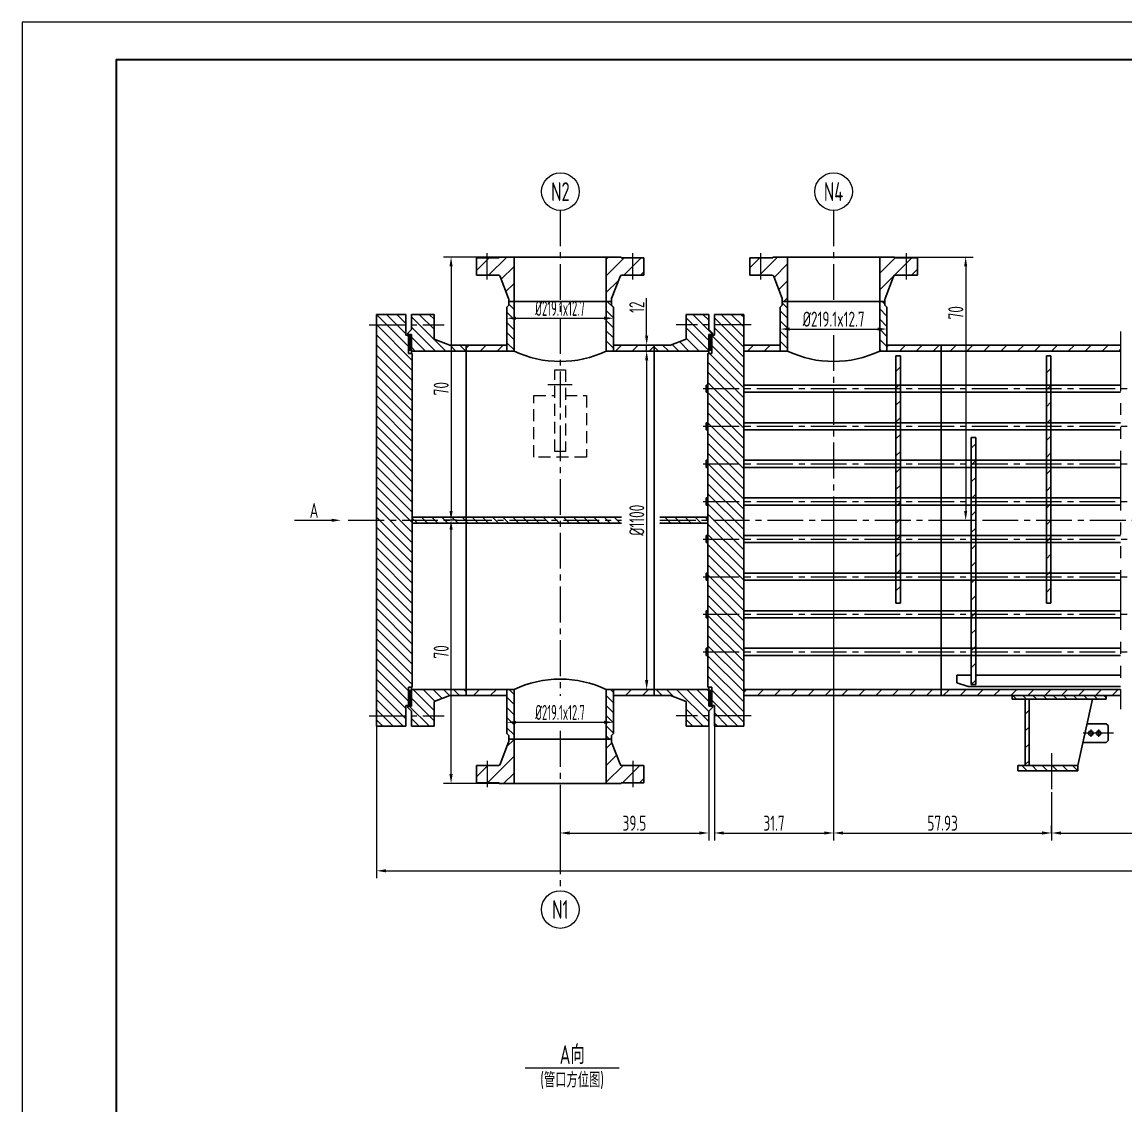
# Model space of a CAD drawing. Header units: millimetres. Extents: x 5765 to 6606, y -201 to 393.
# Drawn here: x 5765 to 6058.4, y 105.2 to 393.4 of the extents above; entities that cross this region are included whole.
import ezdxf
from ezdxf.enums import TextEntityAlignment as Align

# ---------------------------------------------------------------- set-up
doc = ezdxf.new("R2010")
doc.units = ezdxf.units.MM
for name, pattern in [('CENTER2', [28.575, 19.05, -3.175, 3.175, -3.175]), ('DASHED2', [9.525, 6.35, -3.175]), ('PHANTOM2', [31.75, 15.875, -3.175, 3.175, -3.175, 3.175, -3.175])]:
    doc.linetypes.add(name, pattern=pattern)
for name, color, linetype, lineweight in [('1粗实线', 7, 'Continuous', 35), ('2细实线', 3, 'Continuous', 13), ('3中心线', 1, 'CENTER2', 13), ('4虚线', 4, 'DASHED2', 13), ('5双点划线', 2, 'PHANTOM2', 13), ('6剖面线', 6, 'Continuous', 13), ('7文本', 2, 'Continuous', 13), ('8标注', 3, 'Continuous', 13), ('9图表', 4, 'Continuous', 13)]:
    doc.layers.add(name, color=color, linetype=linetype, lineweight=lineweight)
doc.styles.add('lanpec', font='bpec_e.shx', dxfattribs={"width": 0.75, "bigfont": 'hztxt.shx'})
doc.styles.add('lanpec-dim', font='bpec_e.shx', dxfattribs={"width": 0.75})
doc.dimstyles.new('lanpec', dxfattribs={"dimtxt": 4, "dimasz": 2.5, "dimexe": 2, "dimexo": 0, "dimtad": 1, "dimdsep": 46, "dimtxsty": 'lanpec-dim', "dimcen": 2.5, "dimclrd": 256, "dimclre": 256, "dimclrt": 256, "dimazin": 0, "dimtfac": 1, "dimtmove": 0, "dimatfit": 3, "dimfxl": 1, "dimlwd": -1, "dimlwe": -1, "dimarcsym": 0})
doc.dimstyles.new('lanpec$0', dxfattribs={"dimscale": 10, "dimtxt": 4, "dimasz": 2.5, "dimexe": 2, "dimexo": 0, "dimtad": 1, "dimdec": 1, "dimdsep": 46, "dimtxsty": 'lanpec-dim', "dimcen": 0.09, "dimclrd": 256, "dimclre": 256, "dimclrt": 256, "dimadec": 1, "dimazin": 0, "dimtfac": 0.707, "dimtdec": 1, "dimtmove": 0, "dimatfit": 3, "dimfxl": 1, "dimarcsym": 0})
pattern_1 = [(135, (741.01, -339.5016), (-1.3470384, -1.3470384), [])]
pattern_2 = [(45, (6015.1617, 1247.0423), (-2.245064, 2.245064), [])]
pattern_3 = [(135, (-65362.7816, -31469.7535), (-1.34703842, -1.34703842), [])]
pattern_4 = [(135, (6015.1617, 1247.0423), (-1.3470384, -1.3470384), [])]
pattern_5 = [(45, (6000.8617, 1247.0423), (-2.245064, 2.245064), [])]
pattern_6 = [(135, (4763.0955, 1239.8222), (-1.3470384, -1.3470384), [])]
pattern_7 = [(45, (4733.04433, 1239.8222), (-0.2245064, 0.2245064), []), (135, (4733.04433, 1239.8222), (-0.2245064, -0.2245064), [])]
pattern_8 = [(315, (-65362.78156, 31991.6719), (-0.224506403, -0.224506403), []), (225, (-65362.78156, 31991.6719), (-0.224506403, 0.224506403), [])]
pattern_9 = [(135, (6704.7607, -1580.3667), (-1.3470384, -1.3470384), [])]

# ---------------------------------------------------------------- blocks, each defined once
blk = doc.blocks.new('A1')
at = {"layer": '1粗实线'}
blk.add_lwpolyline([(-816, 10), (-10, 10), (-10, 584), (-816, 584)], close=True, dxfattribs=at)
at = {"layer": '9图表'}
blk.add_lwpolyline([(-841, 0), (0, 0), (0, 594), (-841, 594)], close=True, dxfattribs=at)
blk = doc.blocks.new('*U42')
at = {"layer": '2细实线'}
blk.add_line((-12.5, 0), (12.5, 0), dxfattribs=at)
at = {"layer": '7文本', "style": 'lanpec', "width": 0.75}
for tag, height, p in [('节点图名称', 5, (0, 3.5)), ('比例', 4, (0, -3.25))]:
    blk.add_attdef(tag, text='', height=height, dxfattribs=at).set_placement(p, align=Align.MIDDLE_CENTER)
blk = doc.blocks.new('*D64')
at = {"layer": '8标注', "transparency": 16777216}
for p, q in [((5931.04, 305.96), (5933.04, 305.96)), ((5931.04, 303.46), (5931.04, 218.46)), ((5931.04, 215.96), (5933.04, 215.96))]:
    blk.add_line(p, q, dxfattribs=at)
for points in [[(5930.62, 303.46), (5931.46, 303.46), (5931.04, 305.96)], [(5930.62, 218.46), (5931.46, 218.46), (5931.04, 215.96)]]:
    blk.add_solid(points, dxfattribs=at)
at = {"layer": 'Defpoints', "color": 0, "transparency": 16777216}
for p in [(5931.04, 305.96), (5931.04, 215.96), (5931.04, 215.96)]:
    blk.add_point(p, dxfattribs=at)
at = {"layer": '8标注', "transparency": 16777216, "insert": (5928.41, 260.96), "char_height": 4, "attachment_point": 5, "rotation": 90, "style": 'lanpec-dim'}
blk.add_mtext('%%C1100', dxfattribs=at)
blk = doc.blocks.new('*D65')
at = {"layer": '8标注', "transparency": 16777216}
for p, q in [((5931.04, 310.06), (5931.04, 319.98)), ((5934.47, 307.56), (5929.04, 307.56)), ((5934.47, 305.96), (5929.04, 305.96)), ((5931.04, 305.96), (5931.04, 307.56)), ((5931.04, 303.46), (5931.04, 300.96))]:
    blk.add_line(p, q, dxfattribs=at)
for points in [[(5930.62, 310.06), (5931.46, 310.06), (5931.04, 307.56)], [(5930.62, 303.46), (5931.46, 303.46), (5931.04, 305.96)]]:
    blk.add_solid(points, dxfattribs=at)
at = {"layer": 'Defpoints', "color": 0, "transparency": 16777216}
for p in [(5931.04, 307.56), (5934.47, 307.56), (5934.47, 305.96)]:
    blk.add_point(p, dxfattribs=at)
at = {"layer": '8标注', "transparency": 16777216, "insert": (5928.41, 317.63), "char_height": 4, "attachment_point": 5, "rotation": 90, "style": 'lanpec-dim'}
blk.add_mtext('12', dxfattribs=at)
blk = doc.blocks.new('*D66')
at = {"layer": '8标注', "transparency": 16777216}
for p, q in [((5966.55, 311.81), (5966.55, 313.81)), ((5969.05, 311.81), (5992.42, 311.81)), ((5994.92, 310.47), (5994.92, 313.81))]:
    blk.add_line(p, q, dxfattribs=at)
for points in [[(5969.05, 312.23), (5969.05, 311.39), (5966.55, 311.81)], [(5992.42, 312.23), (5992.42, 311.39), (5994.92, 311.81)]]:
    blk.add_solid(points, dxfattribs=at)
at = {"layer": 'Defpoints', "color": 0, "transparency": 16777216}
for p in [(5966.55, 311.81), (5994.92, 311.81), (5994.92, 310.47)]:
    blk.add_point(p, dxfattribs=at)
at = {"layer": '8标注', "transparency": 16777216, "insert": (5980.73, 314.44), "char_height": 4, "attachment_point": 5, "style": 'lanpec-dim'}
blk.add_mtext('%%C219.1x12.7', dxfattribs=at)
blk = doc.blocks.new('*D68')
at = {"layer": '8标注', "transparency": 16777216}
for p, q in [((5893.85, 207.24), (5893.85, 209.24)), ((5922.22, 205.85), (5922.22, 209.24)), ((5896.35, 207.24), (5919.72, 207.24))]:
    blk.add_line(p, q, dxfattribs=at)
for points in [[(5896.35, 207.65), (5896.35, 206.82), (5893.85, 207.24)], [(5919.72, 207.65), (5919.72, 206.82), (5922.22, 207.24)]]:
    blk.add_solid(points, dxfattribs=at)
at = {"layer": 'Defpoints', "color": 0, "transparency": 16777216}
for p in [(5893.85, 207.24), (5922.22, 207.24), (5922.22, 205.85)]:
    blk.add_point(p, dxfattribs=at)
at = {"layer": '8标注', "transparency": 16777216, "insert": (5908.03, 209.86), "char_height": 4, "attachment_point": 5, "style": 'lanpec-dim'}
blk.add_mtext('{\\W0.6;%%C219.1x12.7}', dxfattribs=at)
blk = doc.blocks.new('管口号')
at = {"layer": '2细实线'}
blk.add_circle((0, 5), 5, dxfattribs=at)
at = {"layer": '7文本', "style": 'lanpec', "width": 0.75}
blk.add_attdef('N', text='', height=5, dxfattribs=at).set_placement((0, 5), align=Align.MIDDLE_CENTER)
blk = doc.blocks.new('*D71')
at = {"layer": '8标注', "transparency": 16777216}
for p, q in [((5947.53, 206.21), (5947.53, 175.8)), ((5908.03, 183.88), (5908.03, 175.8)), ((5910.53, 177.8), (5945.03, 177.8))]:
    blk.add_line(p, q, dxfattribs=at)
for points in [[(5910.53, 178.22), (5910.53, 177.38), (5908.03, 177.8)], [(5945.03, 178.22), (5945.03, 177.38), (5947.53, 177.8)]]:
    blk.add_solid(points, dxfattribs=at)
at = {"layer": 'Defpoints', "color": 0, "transparency": 16777216}
for p in [(5947.53, 206.21), (5908.03, 183.88), (5947.53, 177.8)]:
    blk.add_point(p, dxfattribs=at)
at = {"layer": '8标注', "transparency": 16777216, "insert": (5927.78, 180.42), "char_height": 4, "attachment_point": 5, "style": 'lanpec-dim'}
blk.add_mtext('39.5', dxfattribs=at)
blk = doc.blocks.new('*D47')
at = {"layer": '8标注', "transparency": 16777216}
for p, q in [((5859.23, 260.96), (5859.23, 165.75)), ((6361.52, 260.96), (6361.52, 165.75)), ((5861.73, 167.75), (6359.02, 167.75))]:
    blk.add_line(p, q, dxfattribs=at)
for points in [[(5861.73, 168.17), (5861.73, 167.33), (5859.23, 167.75)], [(6359.02, 168.17), (6359.02, 167.33), (6361.52, 167.75)]]:
    blk.add_solid(points, dxfattribs=at)
at = {"layer": 'Defpoints', "color": 0, "transparency": 16777216}
for p in [(5859.23, 260.96), (6361.52, 260.96), (6361.52, 167.75)]:
    blk.add_point(p, dxfattribs=at)
at = {"layer": '8标注', "transparency": 16777216, "insert": (6110.38, 170.37), "char_height": 4, "attachment_point": 5, "style": 'lanpec-dim'}
blk.add_mtext('502.29', dxfattribs=at)
blk = doc.blocks.new('*D48')
at = {"layer": '8标注', "transparency": 16777216}
for p, q in [((6179.29, 186.8), (6179.29, 175.8)), ((6038.66, 177.8), (6038.66, 179.8)), ((6041.16, 177.8), (6176.79, 177.8))]:
    blk.add_line(p, q, dxfattribs=at)
for points in [[(6041.16, 178.22), (6041.16, 177.38), (6038.66, 177.8)], [(6176.79, 178.22), (6176.79, 177.38), (6179.29, 177.8)]]:
    blk.add_solid(points, dxfattribs=at)
at = {"layer": 'Defpoints', "color": 0, "transparency": 16777216}
for p in [(6179.29, 186.8), (6038.66, 177.8), (6179.29, 177.8)]:
    blk.add_point(p, dxfattribs=at)
at = {"layer": '8标注', "transparency": 16777216, "insert": (6108.98, 180.42), "char_height": 4, "attachment_point": 5, "style": 'lanpec-dim'}
blk.add_mtext('140.63', dxfattribs=at)
blk = doc.blocks.new('*D49')
at = {"layer": '8标注', "transparency": 16777216}
for p, q in [((5980.73, 260.96), (5980.73, 175.8)), ((5949.03, 206.21), (5949.03, 175.8)), ((5951.53, 177.8), (5978.23, 177.8))]:
    blk.add_line(p, q, dxfattribs=at)
for points in [[(5951.53, 178.22), (5951.53, 177.38), (5949.03, 177.8)], [(5978.23, 178.22), (5978.23, 177.38), (5980.73, 177.8)]]:
    blk.add_solid(points, dxfattribs=at)
at = {"layer": 'Defpoints', "color": 0, "transparency": 16777216}
for p in [(5980.73, 260.96), (5949.03, 206.21), (5980.73, 177.8)]:
    blk.add_point(p, dxfattribs=at)
at = {"layer": '8标注', "transparency": 16777216, "insert": (5964.88, 180.42), "char_height": 4, "attachment_point": 5, "style": 'lanpec-dim'}
blk.add_mtext('31.7', dxfattribs=at)
blk = doc.blocks.new('*D52')
at = {"layer": '8标注', "transparency": 16777216}
for p, q in [((6038.66, 188.62), (6038.66, 175.8)), ((5980.73, 186.92), (5980.73, 175.8)), ((5983.23, 177.8), (6036.16, 177.8))]:
    blk.add_line(p, q, dxfattribs=at)
for points in [[(5983.23, 178.22), (5983.23, 177.38), (5980.73, 177.8)], [(6036.16, 178.22), (6036.16, 177.38), (6038.66, 177.8)]]:
    blk.add_solid(points, dxfattribs=at)
at = {"layer": 'Defpoints', "color": 0, "transparency": 16777216}
for p in [(6038.66, 188.62), (5980.73, 186.92), (6038.66, 177.8)]:
    blk.add_point(p, dxfattribs=at)
at = {"layer": '8标注', "transparency": 16777216, "insert": (6009.7, 180.42), "char_height": 4, "attachment_point": 5, "style": 'lanpec-dim'}
blk.add_mtext('57.93', dxfattribs=at)
blk = doc.blocks.new('*D53')
at = {"layer": '8标注', "transparency": 16777216}
for p, q in [((5880.53, 260.96), (5877.05, 260.96)), ((5879.05, 193.46), (5879.05, 258.46)), ((5891.84, 190.96), (5877.05, 190.96))]:
    blk.add_line(p, q, dxfattribs=at)
for points in [[(5878.63, 258.46), (5879.47, 258.46), (5879.05, 260.96)], [(5878.63, 193.46), (5879.47, 193.46), (5879.05, 190.96)]]:
    blk.add_solid(points, dxfattribs=at)
at = {"layer": 'Defpoints', "color": 0, "transparency": 16777216}
for p in [(5879.05, 260.96), (5880.53, 260.96), (5891.84, 190.96)]:
    blk.add_point(p, dxfattribs=at)
at = {"layer": '8标注', "transparency": 16777216, "insert": (5876.43, 225.96), "char_height": 4, "attachment_point": 5, "rotation": 90, "style": 'lanpec-dim'}
blk.add_mtext('70', dxfattribs=at)
blk = doc.blocks.new('*D54')
at = {"layer": '8标注', "transparency": 16777216}
for p, q in [((5895.78, 330.96), (5877.05, 330.96)), ((5879.05, 328.46), (5879.05, 263.46)), ((5880.53, 260.96), (5877.05, 260.96))]:
    blk.add_line(p, q, dxfattribs=at)
for points in [[(5878.63, 328.46), (5879.47, 328.46), (5879.05, 330.96)], [(5878.63, 263.46), (5879.47, 263.46), (5879.05, 260.96)]]:
    blk.add_solid(points, dxfattribs=at)
at = {"layer": 'Defpoints', "color": 0, "transparency": 16777216}
for p in [(5895.78, 330.96), (5879.05, 260.96), (5880.53, 260.96)]:
    blk.add_point(p, dxfattribs=at)
at = {"layer": '8标注', "transparency": 16777216, "insert": (5876.43, 295.96), "char_height": 4, "attachment_point": 5, "rotation": 90, "style": 'lanpec-dim'}
blk.add_mtext('70', dxfattribs=at)
blk = doc.blocks.new('*D55')
at = {"layer": '8标注', "transparency": 16777216}
for p, q in [((5996.92, 330.96), (6017.83, 330.96)), ((6015.83, 328.46), (6015.83, 263.46)), ((6009.89, 260.96), (6017.83, 260.96))]:
    blk.add_line(p, q, dxfattribs=at)
for points in [[(6015.41, 328.46), (6016.25, 328.46), (6015.83, 330.96)], [(6015.41, 263.46), (6016.25, 263.46), (6015.83, 260.96)]]:
    blk.add_solid(points, dxfattribs=at)
at = {"layer": 'Defpoints', "color": 0, "transparency": 16777216}
for p in [(5996.92, 330.96), (6009.89, 260.96), (6015.83, 260.96)]:
    blk.add_point(p, dxfattribs=at)
at = {"layer": '8标注', "transparency": 16777216, "insert": (6013.21, 316.14), "char_height": 4, "attachment_point": 5, "rotation": 90, "style": 'lanpec-dim'}
blk.add_mtext('70', dxfattribs=at)
blk = doc.blocks.new('*D59')
at = {"layer": '8标注', "transparency": 16777216}
for p, q in [((5893.85, 314.68), (5893.85, 316.68)), ((5896.35, 314.68), (5919.72, 314.68)), ((5922.22, 316.07), (5922.22, 312.68))]:
    blk.add_line(p, q, dxfattribs=at)
for points in [[(5896.35, 315.1), (5896.35, 314.26), (5893.85, 314.68)], [(5919.72, 315.1), (5919.72, 314.26), (5922.22, 314.68)]]:
    blk.add_solid(points, dxfattribs=at)
at = {"layer": 'Defpoints', "color": 0, "transparency": 16777216}
for p in [(5893.85, 314.68), (5922.22, 316.07), (5922.22, 314.68)]:
    blk.add_point(p, dxfattribs=at)
at = {"layer": '8标注', "transparency": 16777216, "insert": (5908.03, 317.31), "char_height": 4, "attachment_point": 5, "style": 'lanpec-dim'}
blk.add_mtext('{\\W0.6;%%C219.1x12.7}', dxfattribs=at)

msp = doc.modelspace()

# ---------------------------------------------------------------- hatches: boundary and pattern name
at = {"layer": '6剖面线'}
h = msp.add_hatch(dxfattribs=at)
h.set_pattern_fill('ANSI31', color=256, style=0)
h.set_pattern_definition(pattern_2)
h.paths.add_polyline_path([(5927.403, 326.149), (5925.903, 326.149), (5925.903, 330.759), (5927.403, 330.759)])
h.paths.add_polyline_path([(5928.903, 326.149), (5927.403, 326.149), (5927.403, 330.759), (5928.903, 330.759)])
h.paths.add_polyline_path([(5925.903, 330.759), (5924.223, 330.759), (5924.223, 330.959), (5920.283, 330.959), (5920.283, 319.159), (5921.683, 319.159), (5921.683, 319.767, -0.09138), (5921.716, 319.945), (5923.96, 325.827, -0.3110597), (5924.427, 326.149), (5925.903, 326.149)])
h.paths.add_polyline_path([(5930.283, 330.759), (5928.903, 330.759), (5928.903, 326.149), (5930.283, 326.149)])
h.paths.add_polyline_path([(5895.783, 330.959), (5891.843, 330.959), (5891.843, 330.759), (5888.663, 330.759), (5888.663, 326.149), (5891.638, 326.149, -0.3110597), (5892.106, 325.827), (5894.35, 319.945, -0.09138), (5894.383, 319.767), (5894.383, 319.159), (5895.783, 319.159)])
h.paths.add_polyline_path([(5888.663, 330.759), (5885.783, 330.759), (5885.783, 326.149), (5888.663, 326.149)])
h = msp.add_hatch(dxfattribs=at)
h.set_pattern_fill('ANSI31', color=256, style=0)
h.set_pattern_definition([(45, (5999.473, 328.692), (-2.24506, 2.24506), [])])
h.paths.add_polyline_path([(6000.103, 330.759), (5998.603, 330.759), (5998.603, 326.149), (6000.103, 326.149)])
h.paths.add_polyline_path([(6001.603, 330.759), (6000.103, 330.759), (6000.103, 326.149), (6001.603, 326.149)])
h.paths.add_polyline_path([(5998.603, 330.759), (5996.923, 330.759), (5996.923, 330.959), (5992.983, 330.959), (5992.983, 319.159), (5994.383, 319.159), (5994.383, 319.767, -0.09138), (5994.416, 319.945), (5996.66, 325.827, -0.3110597), (5997.127, 326.149), (5998.603, 326.149)])
h.paths.add_polyline_path([(6002.983, 330.759), (6001.603, 330.759), (6001.603, 326.149), (6002.983, 326.149)])
h.paths.add_polyline_path([(5968.483, 330.959), (5964.543, 330.959), (5964.543, 330.759), (5961.363, 330.759), (5961.363, 326.149), (5964.338, 326.149, -0.3110597), (5964.806, 325.827), (5967.05, 319.945, -0.09138), (5967.083, 319.767), (5967.083, 319.159), (5968.483, 319.159)])
h.paths.add_polyline_path([(5961.363, 330.759), (5958.483, 330.759), (5958.483, 326.149), (5961.363, 326.149)])
h = msp.add_hatch(dxfattribs=at)
h.set_pattern_fill('ANSI31', color=256, scale=0.6, angle=90, style=0)
h.set_pattern_definition(pattern_9)
h.paths.add_polyline_path([(5893.849, 317.664), (5894.383, 318.198), (5894.383, 319.159), (5895.783, 319.159), (5895.783, 305.959), (5893.849, 305.959)])
h.paths.add_polyline_path([(5922.217, 305.959), (5920.283, 305.959), (5920.283, 319.159), (5921.683, 319.159), (5921.683, 318.198), (5922.217, 317.664)])
h = msp.add_hatch(dxfattribs=at)
h.set_pattern_fill('ANSI31', color=256, scale=0.6, angle=90, style=0)
h.set_pattern_definition([(135, (5966.8434, 316.3498), (-1.34704, -1.34704), [])])
h.paths.add_polyline_path([(5967.083, 318.198), (5966.549, 317.664), (5966.549, 305.959), (5967.083, 305.959)])
h.paths.add_polyline_path([(5994.917, 317.664), (5994.383, 318.198), (5994.383, 305.959), (5994.917, 305.959)])
h.paths.add_polyline_path([(5968.483, 319.159), (5967.083, 319.159), (5967.083, 305.959), (5968.483, 305.959)])
h.paths.add_polyline_path([(5994.383, 319.159), (5992.983, 319.159), (5992.983, 305.959), (5994.383, 305.959)])
h = msp.add_hatch(dxfattribs=at)
h.set_pattern_fill('ANSI31', color=256, scale=0.6, angle=90, style=0)
h.set_pattern_definition(pattern_1)
h.paths.add_polyline_path([(5859.233, 315.709), (5867.033, 315.709), (5867.033, 312.959), (5859.233, 312.959)])
h.paths.add_polyline_path([(5859.233, 307.559), (5859.233, 312.959), (5867.033, 312.959), (5867.033, 310.209), (5867.733, 310.209), (5867.733, 306.209), (5867.733, 305.309), (5868.733, 305.309), (5868.733, 295.959), (5859.233, 295.959)])
h.paths.add_polyline_path([(5859.233, 295.959), (5868.733, 295.959), (5868.733, 285.959), (5859.233, 285.959)])
h.paths.add_polyline_path([(5859.233, 285.959), (5868.733, 285.959), (5868.733, 275.959), (5859.233, 275.959)])
h.paths.add_polyline_path([(5859.233, 275.959), (5868.733, 275.959), (5868.733, 265.959), (5859.233, 265.959)])
h.paths.add_polyline_path([(5859.233, 265.959), (5868.733, 265.959), (5868.733, 260.959), (5859.233, 260.959)])
h.paths.add_polyline_path([(5859.233, 260.959), (5868.733, 260.959), (5868.733, 255.959), (5859.233, 255.959)])
h.paths.add_polyline_path([(5859.233, 255.959), (5868.733, 255.959), (5868.733, 245.959), (5859.233, 245.959)])
h.paths.add_polyline_path([(5859.233, 245.959), (5868.733, 245.959), (5868.733, 235.959), (5859.233, 235.959)])
h.paths.add_polyline_path([(5859.233, 235.959), (5868.733, 235.959), (5868.733, 225.959), (5859.233, 225.959)])
h.paths.add_polyline_path([(5859.233, 225.959), (5868.733, 225.959), (5868.733, 216.609), (5867.733, 216.609), (5867.733, 211.709), (5867.033, 211.709), (5867.033, 208.959), (5859.233, 208.959)])
h.paths.add_polyline_path([(5859.233, 208.959), (5867.033, 208.959), (5867.033, 206.209), (5859.233, 206.209)])
h = msp.add_hatch(dxfattribs=at)
h.set_pattern_fill('ANSI31', color=256, scale=0.6, angle=90, style=0)
h.set_pattern_definition(pattern_3)
h.paths.add_polyline_path([(5868.533, 312.959), (5868.533, 315.709), (5874.533, 315.709), (5874.533, 312.959)])
h.paths.add_polyline_path([(5874.533, 312.959), (5874.533, 309.159), (5878.733, 307.559), (5883.033, 307.559), (5883.033, 305.959), (5868.533, 305.959), (5868.533, 310.359), (5867.533, 310.359), (5867.533, 310.709), (5868.533, 311.709), (5868.533, 312.959)])
h = msp.add_hatch(dxfattribs=at)
h.set_pattern_fill('ANSI31', color=256, scale=0.6, angle=90, style=0)
h.set_pattern_definition(pattern_3)
h.paths.add_polyline_path([(5947.533, 312.959), (5947.533, 315.709), (5941.533, 315.709), (5941.533, 312.959)])
h.paths.add_polyline_path([(5941.533, 312.959), (5941.533, 309.159), (5937.333, 307.559), (5933.033, 307.559), (5933.033, 305.959), (5947.533, 305.959), (5947.533, 310.359), (5948.533, 310.359), (5948.533, 310.709), (5947.533, 311.709), (5947.533, 312.959)])
h = msp.add_hatch(dxfattribs=at)
h.set_pattern_fill('ANSI31', color=256, scale=0.6, angle=90, style=0)
h.set_pattern_definition(pattern_1)
h.paths.add_polyline_path([(5956.833, 315.709), (5949.033, 315.709), (5949.033, 312.959), (5956.833, 312.959)])
h.paths.add_polyline_path([(5956.833, 307.559), (5956.833, 312.959), (5949.033, 312.959), (5949.033, 310.209), (5948.333, 310.209), (5948.333, 306.209), (5948.333, 305.309), (5947.333, 305.309), (5947.333, 295.959), (5956.833, 295.959)])
h.paths.add_polyline_path([(5956.833, 295.959), (5947.333, 295.959), (5947.333, 285.959), (5956.833, 285.959)])
h.paths.add_polyline_path([(5956.833, 285.959), (5947.333, 285.959), (5947.333, 275.959), (5956.833, 275.959)])
h.paths.add_polyline_path([(5956.833, 275.959), (5947.333, 275.959), (5947.333, 265.959), (5956.833, 265.959)])
h.paths.add_polyline_path([(5956.833, 265.959), (5947.333, 265.959), (5947.333, 260.959), (5956.833, 260.959)])
h.paths.add_polyline_path([(5956.833, 260.959), (5947.333, 260.959), (5947.333, 255.959), (5956.833, 255.959)])
h.paths.add_polyline_path([(5956.833, 255.959), (5947.333, 255.959), (5947.333, 245.959), (5956.833, 245.959)])
h.paths.add_polyline_path([(5956.833, 245.959), (5947.333, 245.959), (5947.333, 235.959), (5956.833, 235.959)])
h.paths.add_polyline_path([(5956.833, 235.959), (5947.333, 235.959), (5947.333, 225.959), (5956.833, 225.959)])
h.paths.add_polyline_path([(5956.833, 225.959), (5947.333, 225.959), (5947.333, 216.609), (5948.333, 216.609), (5948.333, 211.709), (5949.033, 211.709), (5949.033, 208.959), (5956.833, 208.959)])
h.paths.add_polyline_path([(5956.833, 208.959), (5949.033, 208.959), (5949.033, 206.209), (5956.833, 206.209)])
h = msp.add_hatch(dxfattribs=at)
h.set_pattern_fill('ANSI37', color=256, scale=0.1, style=0)
h.set_pattern_definition(pattern_7)
h.paths.add_polyline_path([(5868.533, 306.209), (5867.733, 306.209), (5867.733, 310.209), (5868.533, 310.209)])
h = msp.add_hatch(dxfattribs=at)
h.set_pattern_fill('ANSI37', color=256, scale=0.1, style=0)
h.set_pattern_definition(pattern_7)
h.paths.add_polyline_path([(5947.533, 306.209), (5948.333, 306.209), (5948.333, 310.209), (5947.533, 310.209)])
h = msp.add_hatch(dxfattribs=at)
h.set_pattern_fill('ANSI31', color=256, style=0)
h.set_pattern_definition(pattern_2)
h.paths.add_polyline_path([(5883.033, 307.559), (5883.033, 305.959), (5893.849, 305.959), (5893.849, 307.559)])
h.paths.add_polyline_path([(5933.033, 305.959), (5933.033, 307.559), (5922.217, 307.559), (5922.217, 305.959)])
h = msp.add_hatch(dxfattribs=at)
h.set_pattern_fill('ANSI31', color=256, style=0)
h.set_pattern_definition(pattern_5)
h.paths.add_polyline_path([(5966.549, 305.959), (5966.549, 307.559), (5956.833, 307.559), (5956.833, 305.959)])
h.paths.add_polyline_path([(6028.28, 307.559), (6028.28, 305.959), (6056.976, 305.959), (6056.976, 307.559)])
h.paths.add_polyline_path([(6028.28, 305.959), (6028.28, 307.559), (5994.917, 307.559), (5994.917, 305.959)])
h = msp.add_hatch(dxfattribs=at)
h.set_pattern_fill('ANSI31', color=256, style=0)
h.set_pattern_definition(pattern_5)
h.paths.add_polyline_path([(5998.487, 304.659), (5997.287, 304.659), (5997.287, 238.959), (5998.487, 238.959)])
h = msp.add_hatch(dxfattribs=at)
h.set_pattern_fill('ANSI31', color=256, style=0)
h.set_pattern_definition(pattern_5)
h.paths.add_polyline_path([(6038.487, 304.659), (6037.287, 304.659), (6037.287, 238.959), (6038.487, 238.959)])
h = msp.add_hatch(dxfattribs=at)
h.set_pattern_fill('ANSI31', color=256, style=0)
h.set_pattern_definition(pattern_5)
h.paths.add_polyline_path([(6018.487, 282.959), (6017.287, 282.959), (6017.287, 217.259), (6018.487, 217.259)])
h = msp.add_hatch(dxfattribs=at)
h.set_pattern_fill('ANSI31', color=256, scale=0.6, angle=90, style=0)
h.set_pattern_definition([(135, (-1026.85, 15.1284), (-1.3470384, -1.3470384), [])])
h.paths.add_polyline_path([(5908.033, 261.759), (5880.533, 261.759), (5880.533, 260.959), (5908.033, 260.959)])
h.paths.add_polyline_path([(5908.033, 260.959), (5880.533, 260.959), (5880.533, 260.159), (5908.033, 260.159)])
h.paths.add_polyline_path([(5924.336, 261.759), (5908.033, 261.759), (5908.033, 260.959), (5924.336, 260.959)])
h.paths.add_polyline_path([(5924.336, 260.959), (5908.033, 260.959), (5908.033, 260.159), (5924.336, 260.159)])
h.paths.add_polyline_path([(5947.333, 261.759), (5934.54, 261.759), (5934.54, 260.959), (5947.333, 260.959)])
h.paths.add_polyline_path([(5947.333, 260.959), (5934.54, 260.959), (5934.54, 260.159), (5947.333, 260.159)])
h.paths.add_polyline_path([(5868.733, 261.759), (5868.733, 260.959), (5880.533, 260.959), (5880.533, 261.759)])
h.paths.add_polyline_path([(5868.733, 260.959), (5868.733, 260.159), (5880.533, 260.159), (5880.533, 260.959)])
h = msp.add_hatch(dxfattribs=at)
h.set_pattern_fill('ANSI31', color=256, scale=0.6, angle=90, style=0)
h.set_pattern_definition(pattern_4)
h.paths.add_polyline_path([(5883.033, 215.959), (5883.033, 214.359), (5878.733, 214.359), (5874.533, 212.759), (5874.533, 208.959), (5868.533, 208.959), (5868.533, 210.209), (5867.533, 211.209), (5867.533, 211.559), (5868.533, 211.559), (5868.533, 215.959)])
h.paths.add_polyline_path([(5874.533, 208.959), (5874.533, 206.209), (5868.533, 206.209), (5868.533, 208.959)])
h = msp.add_hatch(dxfattribs=at)
h.set_pattern_fill('ANSI37', color=256, scale=0.1, style=0)
h.set_pattern_definition(pattern_8)
h.paths.add_polyline_path([(5868.533, 211.709), (5867.733, 211.709), (5867.733, 215.709), (5868.533, 215.709)])
h = msp.add_hatch(dxfattribs=at)
h.set_pattern_fill('ANSI31', color=256, style=0)
h.set_pattern_definition(pattern_2)
h.paths.add_polyline_path([(5893.849, 214.359), (5893.849, 215.959), (5883.033, 215.959), (5883.033, 214.359)])
h.paths.add_polyline_path([(5922.217, 215.959), (5922.217, 214.359), (5933.033, 214.359), (5933.033, 215.959)])
h = msp.add_hatch(dxfattribs=at)
h.set_pattern_fill('ANSI31', color=256, scale=0.6, angle=90, style=0)
h.set_pattern_definition(pattern_9)
h.paths.add_polyline_path([(5893.849, 204.254), (5894.383, 203.72), (5894.383, 202.759), (5895.783, 202.759), (5895.783, 215.959), (5893.849, 215.959)])
h.paths.add_polyline_path([(5922.217, 215.959), (5920.283, 215.959), (5920.283, 202.759), (5921.683, 202.759), (5921.683, 203.72), (5922.217, 204.254)])
h = msp.add_hatch(dxfattribs=at)
h.set_pattern_fill('ANSI31', color=256, scale=0.6, angle=90, style=0)
h.set_pattern_definition(pattern_4)
h.paths.add_polyline_path([(5933.033, 215.959), (5933.033, 214.359), (5937.333, 214.359), (5941.533, 212.759), (5941.533, 208.959), (5947.533, 208.959), (5947.533, 210.209), (5948.533, 211.209), (5948.533, 211.559), (5947.533, 211.559), (5947.533, 215.959)])
h.paths.add_polyline_path([(5941.533, 208.959), (5941.533, 206.209), (5947.533, 206.209), (5947.533, 208.959)])
h = msp.add_hatch(dxfattribs=at)
h.set_pattern_fill('ANSI37', color=256, scale=0.1, style=0)
h.set_pattern_definition(pattern_8)
h.paths.add_polyline_path([(5947.533, 211.709), (5948.333, 211.709), (5948.333, 215.709), (5947.533, 215.709)])
h = msp.add_hatch(dxfattribs=at)
h.set_pattern_fill('ANSI31', color=256, style=0)
h.set_pattern_definition(pattern_5)
h.paths.add_polyline_path([(5982.869, 214.359), (5982.869, 215.959), (5956.833, 215.959), (5956.833, 214.359)])
h.paths.add_polyline_path([(5982.869, 215.959), (5982.869, 214.359), (6056.976, 214.359), (6056.976, 215.959)])
h = msp.add_hatch(dxfattribs=at)
h.set_pattern_fill('ANSI31', color=256, scale=0.6, angle=90, style=0)
h.set_pattern_definition(pattern_6)
h.paths.add_polyline_path([(6053.163, 213.359), (6053.163, 214.359), (6028.163, 214.359), (6028.163, 213.359)])
h = msp.add_hatch(dxfattribs=at)
h.set_pattern_fill('ANSI31', color=256, style=0)
h.set_pattern_definition([(45, (4763.0955, 1239.8222), (-2.245064, 2.245064), [])])
h.paths.add_polyline_path([(6032.663, 213.359), (6031.663, 213.359), (6031.663, 195.759), (6032.663, 195.759)])
h = msp.add_hatch(dxfattribs=at)
h.set_pattern_fill('ANSI31', color=256, style=0)
h.set_pattern_definition(pattern_2)
h.paths.add_polyline_path([(5927.403, 195.769), (5925.903, 195.769), (5925.903, 191.159), (5927.403, 191.159)])
h.paths.add_polyline_path([(5928.903, 195.769), (5927.403, 195.769), (5927.403, 191.159), (5928.903, 191.159)])
h.paths.add_polyline_path([(5925.903, 191.159), (5924.223, 191.159), (5924.223, 190.959), (5920.283, 190.959), (5920.283, 202.759), (5921.683, 202.759), (5921.683, 202.151, 0.09138), (5921.716, 201.973), (5923.96, 196.091, 0.3110597), (5924.427, 195.769), (5925.903, 195.769)])
h.paths.add_polyline_path([(5930.283, 191.159), (5928.903, 191.159), (5928.903, 195.769), (5930.283, 195.769)])
h.paths.add_polyline_path([(5895.783, 190.959), (5891.843, 190.959), (5891.843, 191.159), (5888.663, 191.159), (5888.663, 195.769), (5891.638, 195.769, 0.3110597), (5892.106, 196.091), (5894.35, 201.973, 0.09138), (5894.383, 202.151), (5894.383, 202.759), (5895.783, 202.759)])
h.paths.add_polyline_path([(5888.663, 191.159), (5885.783, 191.159), (5885.783, 195.769), (5888.663, 195.769)])
h = msp.add_hatch(dxfattribs=at)
h.set_pattern_fill('ANSI31', color=256, scale=0.6, angle=90, style=0)
h.set_pattern_definition(pattern_6)
h.paths.add_polyline_path([(6038.663, 194.359), (6038.663, 195.759), (6029.663, 195.759), (6029.663, 194.359)])
h.paths.add_polyline_path([(6045.663, 194.359), (6045.663, 195.759), (6038.663, 195.759), (6038.663, 194.359)])

# ---------------------------------------------------------------- linework, layer by layer
for p, q in [((5885.783, 326.149), (5885.783, 330.759)), ((5885.783, 330.759), (5891.843, 330.759)), ((5891.843, 330.759), (5891.843, 330.959)), ((5891.843, 330.959), (5924.223, 330.959)), ((5895.783, 305.959), (5895.783, 330.959)), ((5920.283, 305.959), (5920.283, 330.959)), ((5924.223, 330.759), (5924.223, 330.959)), ((5930.283, 330.759), (5924.223, 330.759)), ((5930.283, 326.149), (5930.283, 330.759)), ((5958.483, 326.149), (5958.483, 330.759)), ((5958.483, 330.759), (5964.543, 330.759)), ((5964.543, 330.759), (5964.543, 330.959)), ((5964.543, 330.959), (5996.923, 330.959)), ((5968.483, 305.959), (5968.483, 330.959)), ((5992.983, 305.959), (5992.983, 330.959)), ((5996.923, 330.759), (5996.923, 330.959)), ((6002.983, 330.759), (5996.923, 330.759)), ((6002.983, 326.149), (6002.983, 330.759)), ((5885.783, 326.149), (5891.638, 326.149)), ((5894.35, 319.945), (5892.106, 325.827)), ((5921.716, 319.945), (5923.96, 325.827)), ((5930.283, 326.149), (5924.427, 326.149)), ((5958.483, 326.149), (5964.338, 326.149)), ((5967.05, 319.945), (5964.806, 325.827)), ((5994.416, 319.945), (5996.66, 325.827)), ((6002.983, 326.149), (5997.127, 326.149)), ((5894.383, 318.198), (5893.849, 317.664)), ((5893.849, 317.664), (5893.849, 305.959)), ((5894.383, 319.159), (5894.383, 319.767)), ((5921.683, 319.159), (5894.383, 319.159)), ((5894.383, 319.159), (5894.383, 318.198)), ((5921.683, 319.159), (5921.683, 319.767)), ((5921.683, 319.159), (5921.683, 318.198)), ((5921.683, 318.198), (5922.217, 317.664)), ((5922.217, 317.664), (5922.217, 305.959)), ((5967.083, 318.198), (5966.549, 317.664)), ((5966.549, 317.664), (5966.549, 305.959)), ((5967.083, 319.159), (5967.083, 319.767)), ((5994.383, 319.159), (5967.083, 319.159)), ((5967.083, 319.159), (5967.083, 318.198)), ((5967.083, 319.159), (5967.083, 318.198)), ((5994.383, 319.159), (5994.383, 319.767)), ((5994.383, 319.159), (5994.383, 318.198)), ((5994.383, 319.159), (5994.383, 318.198)), ((5994.383, 318.198), (5994.917, 317.664)), ((5994.917, 317.664), (5994.917, 305.959)), ((5859.233, 315.709), (5859.233, 307.559)), ((5859.233, 315.709), (5867.033, 315.709)), ((5867.033, 310.209), (5867.033, 315.709)), ((5868.533, 315.709), (5868.533, 311.709)), ((5874.533, 315.709), (5868.533, 315.709)), ((5874.533, 315.709), (5874.533, 309.159)), ((5941.533, 315.709), (5941.533, 309.159)), ((5941.533, 315.709), (5947.533, 315.709)), ((5947.533, 315.709), (5947.533, 311.709)), ((5949.033, 310.209), (5949.033, 315.709)), ((5956.833, 315.709), (5949.033, 315.709)), ((5956.833, 315.709), (5956.833, 307.559)), ((5867.533, 310.709), (5868.533, 311.709)), ((5948.533, 310.709), (5947.533, 311.709)), ((5867.733, 310.209), (5867.033, 310.209)), ((5867.733, 310.209), (5867.033, 310.209)), ((5867.533, 310.709), (5867.533, 310.209)), ((5867.533, 310.359), (5868.533, 310.359)), ((5867.733, 310.209), (5867.733, 305.309)), ((5868.533, 310.359), (5868.533, 305.309)), ((5878.733, 307.559), (5874.533, 309.159)), ((5937.333, 307.559), (5941.533, 309.159)), ((5947.533, 310.359), (5947.533, 305.309)), ((5948.533, 310.359), (5947.533, 310.359)), ((5948.333, 310.209), (5949.033, 310.209)), ((5948.333, 310.209), (5948.333, 305.309)), ((5948.333, 310.209), (5949.033, 310.209)), ((5948.533, 310.709), (5948.533, 310.209)), ((5859.233, 307.559), (5859.233, 206.209)), ((5868.733, 305.309), (5867.733, 305.309)), ((5883.033, 305.959), (5868.533, 305.959)), ((5868.733, 305.309), (5868.733, 216.609)), ((5883.033, 307.559), (5878.733, 307.559)), ((5883.033, 307.559), (5883.033, 261.759)), ((5883.033, 307.559), (5893.849, 307.559)), ((5883.033, 307.559), (5883.033, 260.959)), ((5883.033, 305.959), (5895.783, 305.959)), ((5920.283, 305.959), (5933.033, 305.959)), ((5922.217, 307.559), (5933.033, 307.559)), ((5933.033, 307.559), (5933.033, 260.959)), ((5933.033, 307.559), (5937.333, 307.559)), ((5933.033, 305.959), (5947.533, 305.959)), ((5947.333, 305.309), (5948.333, 305.309)), ((5947.333, 305.309), (5947.333, 216.609)), ((5956.833, 307.559), (5956.833, 206.209)), ((5956.833, 307.559), (5966.549, 307.559)), ((5956.833, 305.959), (5968.483, 305.959)), ((5992.983, 305.959), (6027.56, 305.959)), ((5994.917, 307.559), (6028.28, 307.559)), ((6009.3, 307.559), (6009.3, 214.359)), ((6027.56, 305.959), (6056.976, 305.959)), ((6028.28, 307.559), (6056.976, 307.559)), ((5997.287, 304.659), (5997.287, 238.959)), ((5997.287, 304.659), (5998.487, 304.659)), ((5998.487, 304.659), (5998.487, 238.959)), ((6037.287, 304.659), (6037.287, 238.959)), ((6037.287, 304.659), (6038.487, 304.659)), ((6038.487, 304.659), (6038.487, 238.959)), ((5946.883, 296.909), (5947.333, 296.909)), ((5946.883, 296.909), (5946.883, 295.009)), ((5956.833, 296.909), (6056.976, 296.909)), ((5946.883, 295.009), (5947.333, 295.009)), ((5956.833, 295.009), (6056.976, 295.009)), ((5946.883, 286.909), (5947.333, 286.909)), ((5946.883, 286.909), (5946.883, 285.009)), ((5946.883, 285.009), (5947.333, 285.009)), ((5956.833, 286.909), (6056.976, 286.909)), ((5956.833, 285.009), (6056.976, 285.009)), ((6017.287, 217.259), (6017.287, 282.959)), ((6017.287, 282.959), (6018.487, 282.959)), ((6018.487, 217.259), (6018.487, 282.959)), ((5946.883, 276.909), (5947.333, 276.909)), ((5946.883, 276.909), (5946.883, 275.009)), ((5956.833, 276.909), (6056.976, 276.909)), ((5946.883, 275.009), (5947.333, 275.009)), ((5956.833, 275.009), (6056.976, 275.009)), ((5946.883, 266.909), (5947.333, 266.909)), ((5946.883, 266.909), (5946.883, 265.009)), ((5946.883, 265.009), (5947.333, 265.009)), ((5956.833, 266.909), (6056.976, 266.909)), ((5956.833, 265.009), (6056.976, 265.009)), ((5868.733, 261.759), (5924.336, 261.759)), ((5881.526, 261.759), (5868.733, 261.759)), ((5934.54, 261.759), (5947.333, 261.759)), ((5868.733, 260.159), (5924.336, 260.159)), ((5881.526, 260.159), (5868.733, 260.159)), ((5883.033, 260.959), (5883.033, 214.359)), ((5883.033, 260.159), (5883.033, 214.359)), ((5933.033, 260.959), (5933.033, 214.359)), ((5934.54, 260.159), (5947.333, 260.159)), ((5946.883, 256.909), (5947.333, 256.909)), ((5946.883, 255.009), (5946.883, 256.909)), ((5956.833, 256.909), (6056.976, 256.909)), ((5946.883, 255.009), (5947.333, 255.009)), ((5956.833, 255.009), (6056.976, 255.009)), ((5946.883, 246.909), (5947.333, 246.909)), ((5946.883, 245.009), (5946.883, 246.909)), ((5956.833, 246.909), (6056.976, 246.909)), ((5946.883, 245.009), (5947.333, 245.009)), ((5956.833, 245.009), (6056.976, 245.009)), ((5998.487, 238.959), (5997.287, 238.959)), ((6038.487, 238.959), (6037.287, 238.959)), ((5946.883, 236.909), (5947.333, 236.909)), ((5946.883, 235.009), (5946.883, 236.909)), ((5946.883, 235.009), (5947.333, 235.009)), ((5956.833, 236.909), (6056.976, 236.909)), ((5956.833, 235.009), (6056.976, 235.009)), ((5946.883, 226.909), (5947.333, 226.909)), ((5946.883, 225.009), (5946.883, 226.909)), ((5956.833, 226.909), (6056.976, 226.909)), ((5946.883, 225.009), (5947.333, 225.009)), ((5956.833, 225.009), (6056.976, 225.009)), ((6013.487, 219.759), (6017.287, 219.759)), ((6017.287, 219.759), (6013.487, 219.759)), ((6013.487, 219.759), (6013.487, 217.759)), ((6013.487, 217.759), (6016.487, 216.759)), ((6017.287, 217.259), (6018.487, 217.259)), ((6018.487, 219.759), (6056.976, 219.759)), ((5868.733, 216.609), (5867.733, 216.609)), ((5867.733, 211.709), (5867.733, 216.609)), ((5868.533, 211.559), (5868.533, 216.609)), ((5883.033, 215.959), (5868.533, 215.959)), ((5878.733, 214.359), (5874.533, 212.759)), ((5883.033, 214.359), (5878.733, 214.359)), ((5883.033, 215.959), (5895.783, 215.959)), ((5883.033, 214.359), (5893.849, 214.359)), ((5893.849, 204.254), (5893.849, 215.959)), ((5895.783, 215.959), (5895.783, 190.959)), ((5920.283, 215.959), (5933.033, 215.959)), ((5920.283, 215.959), (5920.283, 190.959)), ((5922.217, 204.254), (5922.217, 215.959)), ((5922.217, 214.359), (5933.033, 214.359)), ((5933.033, 215.959), (5947.533, 215.959)), ((5933.033, 214.359), (5937.333, 214.359)), ((5937.333, 214.359), (5941.533, 212.759)), ((5947.333, 216.609), (5948.333, 216.609)), ((5947.533, 211.559), (5947.533, 216.609)), ((5948.333, 211.709), (5948.333, 216.609)), ((5956.833, 215.959), (5982.149, 215.959)), ((5956.833, 214.359), (5982.869, 214.359)), ((5982.149, 215.959), (6056.976, 215.959)), ((5982.869, 214.359), (6056.976, 214.359)), ((6016.487, 216.759), (6056.976, 216.759)), ((6028.163, 213.359), (6028.163, 214.359)), ((6053.163, 213.359), (6053.163, 214.359)), ((5867.733, 211.709), (5867.033, 211.709)), ((5867.733, 211.709), (5867.033, 211.709)), ((5867.033, 211.709), (5867.033, 206.209)), ((5867.533, 211.209), (5867.533, 211.709)), ((5867.533, 211.559), (5868.533, 211.559)), ((5874.533, 212.759), (5874.533, 206.209)), ((5941.533, 212.759), (5941.533, 206.209)), ((5948.533, 211.559), (5947.533, 211.559)), ((5948.333, 211.709), (5949.033, 211.709)), ((5948.333, 211.709), (5949.033, 211.709)), ((5948.533, 211.209), (5948.533, 211.709)), ((5949.033, 211.709), (5949.033, 206.209)), ((6053.163, 213.359), (6028.163, 213.359)), ((6031.663, 195.759), (6031.663, 213.359)), ((6032.663, 195.759), (6032.663, 213.359)), ((6045.663, 195.759), (6049.555, 213.359)), ((5867.533, 211.209), (5868.533, 210.209)), ((5868.533, 206.209), (5868.533, 210.209)), ((5948.533, 211.209), (5947.533, 210.209)), ((5947.533, 206.209), (5947.533, 210.209)), ((5859.233, 206.209), (5867.033, 206.209)), ((5874.533, 206.209), (5868.533, 206.209)), ((5941.533, 206.209), (5947.533, 206.209)), ((5956.833, 206.209), (5949.033, 206.209)), ((5894.383, 203.72), (5893.849, 204.254)), ((5894.383, 202.759), (5894.383, 203.72)), ((5921.683, 202.759), (5894.383, 202.759)), ((5894.383, 202.759), (5894.383, 202.151)), ((5921.683, 203.72), (5922.217, 204.254)), ((5921.683, 202.759), (5921.683, 203.72)), ((5921.683, 202.759), (5921.683, 202.151)), ((5894.35, 201.973), (5892.106, 196.091)), ((5921.716, 201.973), (5923.96, 196.091)), ((5885.783, 195.769), (5885.783, 191.159)), ((5885.783, 195.769), (5891.638, 195.769)), ((5930.283, 195.769), (5924.427, 195.769)), ((5930.283, 195.769), (5930.283, 191.159)), ((6029.663, 195.759), (6045.663, 195.759)), ((6029.663, 195.759), (6029.663, 194.359)), ((6029.663, 194.359), (6045.663, 194.359)), ((6029.663, 194.359), (6045.663, 194.359)), ((6045.663, 195.759), (6045.663, 194.359)), ((5885.783, 191.159), (5891.843, 191.159)), ((5891.843, 191.159), (5891.843, 190.959)), ((5891.843, 190.959), (5924.223, 190.959)), ((5930.283, 191.159), (5924.223, 191.159)), ((5924.223, 191.159), (5924.223, 190.959))]:
    msp.add_line(p, q)
at = {"ltscale": 2}
for p, q in [((6048.118, 206.859), (6053.163, 206.859)), ((6053.663, 206.359), (6053.163, 206.859)), ((6053.663, 206.359), (6053.663, 202.359)), ((6053.163, 201.859), (6047.012, 201.859)), ((6053.663, 202.359), (6053.163, 201.859))]:
    msp.add_line(p, q, dxfattribs=at)
for points in [[(5867.733, 310.209), (5868.533, 310.209), (5868.533, 306.209), (5867.733, 306.209), (5867.733, 310.209)], [(5948.333, 310.209), (5947.533, 310.209), (5947.533, 306.209), (5948.333, 306.209), (5948.333, 310.209)], [(5867.733, 211.709), (5868.533, 211.709), (5868.533, 215.709), (5867.733, 215.709), (5867.733, 211.709)], [(5948.333, 211.709), (5947.533, 211.709), (5947.533, 215.709), (5948.333, 215.709), (5948.333, 211.709)]]:
    msp.add_lwpolyline(points)
at = {"ltscale": 3}
for centre in [(6049.113, 204.359), (6051.163, 204.359)]:
    msp.add_circle(centre, 0.6, dxfattribs=at)
for centre, radius, start, end in [((5891.638, 325.649), 0.5, 20.88476, 90), ((5924.427, 325.649), 0.5, 90, 159.11524), ((5964.338, 325.649), 0.5, 20.88476, 90), ((5997.127, 325.649), 0.5, 90, 159.11524), ((5893.883, 319.767), 0.5, 0, 20.88476), ((5922.183, 319.767), 0.5, 159.11524, 180), ((5966.583, 319.767), 0.5, 0, 20.88476), ((5994.883, 319.767), 0.5, 159.11524, 180), ((5908.033, 331.66), 28.471, 244.51564, 295.48436), ((5980.733, 331.66), 28.471, 244.51564, 295.48436), ((5908.033, 190.258), 28.471, 64.51564, 115.48436), ((5893.883, 202.151), 0.5, 339.11524, 0), ((5922.183, 202.151), 0.5, 180, 200.88476), ((5891.638, 196.269), 0.5, 270, 339.11524), ((5924.427, 196.269), 0.5, 200.88476, 270)]:
    msp.add_arc(centre, radius, start, end)
at = {"layer": '3中心线', "ltscale": 0.5}
for p, q in [((5908.033, 343.348), (5908.033, 214.274)), ((5980.733, 343.348), (5980.733, 318.164)), ((5888.663, 324.959), (5888.663, 331.949)), ((5927.403, 324.959), (5927.403, 331.949)), ((5961.363, 324.959), (5961.363, 331.949)), ((6000.103, 324.959), (6000.103, 331.949)), ((5857.266, 312.959), (5877.204, 312.959)), ((5958.8, 312.959), (5938.862, 312.959)), ((5980.733, 310.184), (5980.733, 260.959)), ((5911.264, 296.964), (5904.802, 296.964)), ((5946.063, 295.959), (6271.074, 295.959)), ((5946.063, 285.959), (6271.074, 285.959)), ((5946.063, 275.959), (6271.074, 275.959)), ((5946.063, 265.959), (6161.761, 265.959)), ((5851.743, 260.959), (5924.336, 260.959)), ((5934.54, 260.959), (6161.761, 260.959)), ((5946.063, 255.959), (6161.761, 255.959)), ((5946.063, 245.959), (6271.074, 245.959)), ((5946.063, 235.959), (6271.074, 235.959)), ((5946.063, 225.959), (6271.074, 225.959)), ((5857.266, 208.959), (5877.204, 208.959)), ((5958.8, 208.959), (5938.862, 208.959)), ((5908.033, 204.935), (5908.033, 162.45)), ((6055.107, 204.359), (6047.073, 204.359)), ((6049.113, 205.323), (6049.113, 203.396)), ((6051.163, 205.323), (6051.163, 203.396)), ((5888.663, 196.959), (5888.663, 189.969)), ((5927.403, 196.959), (5927.403, 189.969)), ((6038.663, 198.992), (6038.663, 188.243))]:
    msp.add_line(p, q, dxfattribs=at)
at = {"layer": '4虚线', "ltscale": 0.5}
for p, q in [((5906.633, 300.964), (5909.433, 300.964)), ((5906.633, 279.242), (5906.633, 300.964)), ((5909.433, 300.964), (5909.433, 279.242)), ((5901.033, 294.167), (5906.633, 294.167)), ((5901.033, 277.777), (5901.033, 294.167)), ((5909.433, 294.167), (5915.033, 294.167)), ((5915.033, 294.167), (5915.033, 277.777)), ((5909.433, 279.242), (5906.633, 279.242)), ((5915.033, 277.777), (5901.033, 277.777))]:
    msp.add_line(p, q, dxfattribs=at)
at = {"layer": '5双点划线'}
msp.add_line((6056.976, 311.181), (6056.976, 210.737), dxfattribs=at)
at = {"layer": '8标注'}
msp.add_line((5837.4, 260.959), (5847.317, 260.959), dxfattribs=at)
msp.add_solid([(5847.317, 261.376), (5847.317, 260.543), (5849.817, 260.959)], dxfattribs=at)

# ---------------------------------------------------------------- block references
msp.add_blockref('*U42', (5911.226, 115.383)).add_auto_attribs({'节点图名称': 'A向', '比例': '(管口方位图)'})
at = {"layer": '2细实线'}
msp.add_blockref('A1', (6606.028, -200.559), dxfattribs=at)
at = {"layer": '8标注'}
for p, values in [((5908.116, 343.348), {'N': 'N2'}), ((5980.733, 343.348), {'N': 'N4'}), ((5908.084, 152.45), {'N': 'N1'})]:
    msp.add_blockref('管口号', p, dxfattribs=at).add_auto_attribs(values)

# ---------------------------------------------------------------- texts
at = {"layer": '8标注', "insert": (5842.634, 263.584), "char_height": 4, "attachment_point": 5, "style": 'lanpec-dim'}
msp.add_mtext('A', dxfattribs=at)

# ---------------------------------------------------------------- dimensions: what is measured, and where the dimension line sits
at = {"layer": '8标注'}
for p1, angle, picture, middle in [((5895.783, 330.959), 270, '*D54', (5876.425, 295.959)), ((5891.843, 190.959), 90, '*D53', (5876.425, 225.959))]:
    dim = msp.add_linear_dim(base=(5879.05, 260.959), p1=p1, p2=(5880.533, 260.959), angle=angle, dimstyle='lanpec$0', override={"dimscale": 1, "dimdec": 2, "dimcen": 2.5, "dimadec": 2, "dimtfac": 1, "dimtdec": 2, "dimlwd": 65535, "dimlwe": 65535}, dxfattribs=at)
    dim.commit()
    dim.dimension.update_dxf_attribs({"geometry": picture, "text_midpoint": middle})
dim = msp.add_linear_dim(base=(6015.83, 260.959), p1=(5996.923, 330.959), p2=(6009.887, 260.959), angle=270, dimstyle='lanpec$0', override={"dimscale": 1, "dimdec": 2, "dimcen": 2.5, "dimadec": 2, "dimtfac": 1, "dimtdec": 2, "dimlwd": 65535, "dimlwe": 65535}, dxfattribs=at)
dim.commit()
dim.dimension.update_dxf_attribs({"geometry": '*D55', "text_midpoint": (6015.83, 316.138), "dimtype": 160})
for base, p1, p2, text, picture, middle in [((5922.217, 314.682), (5893.849, 314.682), (5922.217, 316.072), '{\\W0.6;%%C219.1x12.7}', '*D59', (5908.033, 317.307)), ((5994.917, 311.81), (5966.549, 311.81), (5994.917, 310.475), '%%C219.1x12.7', '*D66', (5980.733, 314.435)), ((5922.217, 207.237), (5893.849, 207.237), (5922.217, 205.846), '{\\W0.6;%%C219.1x12.7}', '*D68', (5908.033, 209.862))]:
    dim = msp.add_linear_dim(base=base, p1=p1, p2=p2, text=text, dimstyle='lanpec', dxfattribs=at)
    dim.commit()
    dim.dimension.update_dxf_attribs({"geometry": picture, "text_midpoint": middle})
dim = msp.add_linear_dim(base=(5931.038, 307.559), p1=(5934.468, 305.959), p2=(5934.468, 307.559), angle=90, text='12', dimstyle='lanpec', dxfattribs=at)
dim.commit()
dim.dimension.update_dxf_attribs({"geometry": '*D65', "text_midpoint": (5931.038, 317.629), "dimtype": 160})
dim = msp.add_linear_dim(base=(5931.038, 215.959), p1=(5931.038, 305.959), p2=(5931.038, 215.959), angle=90, text='%%C1100', dimstyle='lanpec', dxfattribs=at)
dim.commit()
dim.dimension.update_dxf_attribs({"geometry": '*D64', "text_midpoint": (5928.413, 260.959)})
for base, p1, p2, picture, middle in [((6361.524, 167.748), (5859.233, 260.959), (6361.524, 260.959), '*D47', (6110.378, 170.373)), ((5980.733, 177.798), (5949.033, 206.209), (5980.733, 260.959), '*D49', (5964.883, 180.423)), ((5947.533, 177.798), (5908.033, 183.878), (5947.533, 206.209), '*D71', (5927.783, 180.423)), ((6038.663, 177.798), (5980.733, 186.923), (6038.663, 188.623), '*D52', (6009.698, 180.423)), ((6179.293, 177.798), (6038.663, 177.798), (6179.293, 186.801), '*D48', (6108.978, 180.423))]:
    dim = msp.add_linear_dim(base=base, p1=p1, p2=p2, dimstyle='lanpec$0', override={"dimscale": 1, "dimdec": 2, "dimcen": 2.5, "dimadec": 2, "dimtfac": 1, "dimtdec": 2, "dimlwd": 65535, "dimlwe": 65535}, dxfattribs=at)
    dim.commit()
    dim.dimension.update_dxf_attribs({"geometry": picture, "text_midpoint": middle})

doc.saveas('drawing.dxf')
